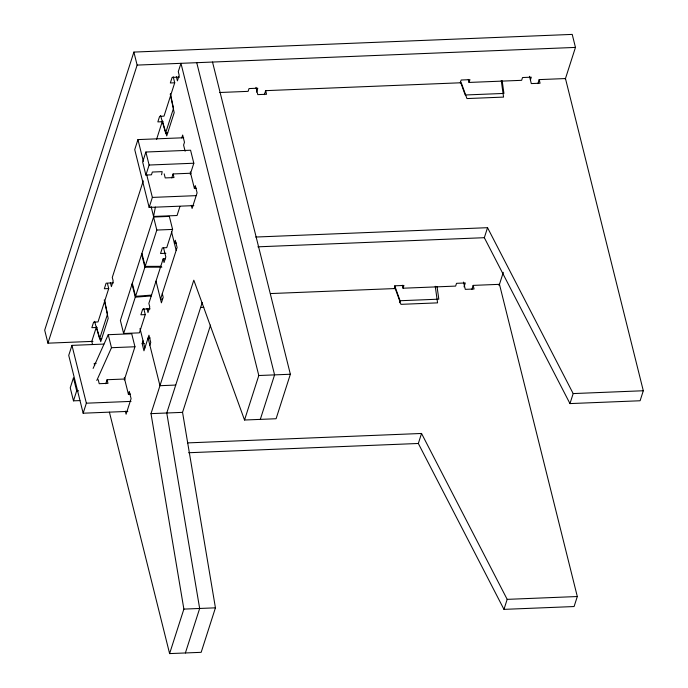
<?xml version="1.0" encoding="UTF-8"?>
<svg xmlns="http://www.w3.org/2000/svg" width="688" height="688" viewBox="0 0 688 688"><rect width="100%" height="100%" fill="white"/><g stroke="black" fill="none" stroke-linecap="round" stroke-linejoin="round"><path stroke-width="1.03" d="M179.955 206.46L177.057 215.507L153.57 216.453L155.376 207.079M161.577 174.769L162.179 171.639L152.34 172.043L151.455 174.821L145.899 175.044L142.657 162.033L145.865 152.022L190.576 150.225L193.818 163.228L190.275 174.288M565.295 79.103L575.46 47.412L572.218 34.4L133.885 52.082L44.694 330.163L47.936 343.174L92.949 341.36M47.936 343.174L137.127 65.093L133.885 52.082M103.854 344.086L71.948 345.376L68.731 355.386L83.153 413.204L127.822 411.398M183.687 137.755L137.944 139.595L134.736 149.606L149.15 207.423L193.827 205.617M107.466 283.568L108.713 288.564L98.014 321.941L93.628 322.113L91.848 327.677L97.154 327.462M143.267 180.849L112.282 277.445L113.185 281.057L111.396 286.621L110.364 282.467M156.589 139.303L162.428 121.097L166.737 135.889L174.193 112.643L170.254 94.118M173.221 76.789L174.718 82.792L164.011 116.16L159.633 116.332L157.844 121.896L163.151 121.681M73.478 400.846L76.686 390.836L73.444 377.824L70.236 387.834L73.478 400.846L79.868 400.588M145.899 175.044L149.115 165.034L145.865 152.022M101.729 338.634L99.622 338.72L107.509 314.141L104.636 300.63M167.726 132.853L165.627 132.939L173.505 108.369L170.418 93.817M83.153 413.204L86.361 403.194L71.948 345.376M149.15 207.423L152.366 197.413L146.699 174.7M165.868 253.287L160.536 253.502L162.359 247.835L166.745 247.654L172.593 229.414L169.351 216.402L153.57 217.038L120.391 320.488L123.634 333.491L139.415 332.854L145.263 314.614L143.766 308.611M181.735 137.97L182.673 135.046L184.479 142.278L183.584 145.056L185.124 151.248M105.789 383.732L107.079 379.724L125.113 379.002M171.794 177.951L173.075 173.952L191.118 173.221M123.634 333.491L156.812 230.05L153.57 217.038M124.313 379.939L134.951 346.761L131.709 333.757L108.231 334.703L93.121 368.424M165.24 258.808L163.142 258.886L148.866 303.382L149.769 306.994L147.989 312.558L146.974 308.508M149.864 345.23L150.758 342.443L148.952 335.219L143.964 350.794L142.158 343.561L143.052 340.784M130.496 394.112L128.389 394.198L129.284 391.412L131.09 398.644L126.093 414.21L125.319 411.114M196.501 188.331L194.394 188.417L195.289 185.64L197.086 192.864L192.09 208.438L191.324 205.342M210.545 325.097L182.552 412.361L215.439 607.831L201.171 652.327L169.609 653.6L183.877 609.104L150.999 413.634L193.81 280.162L244.532 420.015L276.086 418.743L290.362 374.246L212.523 62.049M256.529 92.115L257.776 88.219L249.004 88.571L248.119 91.358L219.489 92.51M264.364 94.652L265.654 90.653L461.244 82.758L466.937 98.573L503.564 97.094L501.251 80.513M202.229 302.471L166.771 412.998L199.658 608.467L185.39 652.964M244.532 420.015L258.8 375.519L180.961 63.322L178.287 71.664L179.181 75.276L177.401 80.84L176.369 76.686M260.305 419.379L274.581 374.883L196.742 62.685M394.224 288.719L395.161 285.795L403.925 285.443L403.03 288.22L455.637 286.096L456.522 283.318L465.294 282.966L464.047 286.862M460.272 82.801L461.158 80.014L469.93 79.662L469.035 82.44L521.633 80.324L522.527 77.538L531.291 77.185L530.405 79.971M399.436 302.737L400.081 300.733L394.645 285.632M471.882 289.399L473.163 285.391L499.471 284.333L577.309 596.53L574.093 606.541L503.96 609.37L418.33 443.476L421.538 433.466L187.592 442.9M537.887 83.618L539.168 79.61L565.467 78.552L643.306 390.75L640.098 400.76L569.965 403.589L484.326 237.695L487.543 227.685L255.738 237.042M499.058 285.615L503.315 272.328M503.96 609.37L507.176 599.36L421.538 433.466M569.965 403.589L573.173 393.579L487.543 227.685M96.793 380.473L111.473 347.707L108.231 334.703M151.566 295.1L135.553 296.33L132.311 283.318M151.3 295.935L135.287 297.164L132.044 284.153M137.127 65.093L575.46 47.412M179.542 77.108L172.12 77.409L170.332 82.964L174.718 82.792M149.115 165.034L193.818 163.228M152.366 197.413L195.977 195.65M156.812 230.05L172.593 229.414M176.463 243.079L174.365 243.165L175.294 240.25L177.1 247.482L160.51 299.203L162.609 299.117M257.888 246.829L484.326 237.695M113.546 282.88L106.115 283.181L104.335 288.745L108.713 288.564M270.444 293.57L395.247 288.539L400.932 304.345L437.568 302.866L435.246 286.285M150.165 308.817L142.7 309.118L140.885 314.794L145.263 314.614M200.621 307.467L203.777 307.338M400.081 300.733L438.815 299.168L437.035 286.475M150.165 337.92L148.066 337.997L159.96 385.701L175.732 385.065M142.158 343.561L144.265 343.484M111.473 347.707L134.951 346.761M96.114 363.384L94.161 363.462L94.669 365.483M258.8 375.519L290.362 374.246M76.686 390.836L78.535 390.758M86.361 403.194L131.038 401.388M573.173 393.579L643.306 390.75M150.999 413.634L182.552 412.361M188.667 452.738L418.33 443.476M183.877 609.104L215.439 607.831M507.176 599.36L577.309 596.53M161.061 266.333L145.159 266.385L141.917 253.373M161.852 267.159L144.893 267.219L141.651 254.207M460.496 81.906L465.2 94.987L503.934 93.43L502.163 80.737M160.553 115.55L165.627 132.939M94.548 321.322L99.622 338.72M539.168 79.61L540.071 83.231L531.299 83.583L529.493 76.308M468.287 79.438L469.035 82.44M473.163 285.391L474.066 289.003L465.303 289.356L463.488 282.089M402.282 285.219L403.03 288.22M265.654 90.653L266.548 94.265L257.785 94.617L255.97 87.342M190.275 171.897L194.394 188.417M173.075 173.952L173.978 177.564L165.215 177.917L164.2 173.866M171.561 231.925L176.162 250.389M137.944 139.595L143.353 161.276M163.555 247.835L165.825 256.942L164.036 262.506L163.142 258.886M151.076 206.452L153.57 216.453M162.291 293.638L163.194 297.25L161.413 302.815L156.004 281.134M139.999 328.546L144.85 348.008M124.27 377.678L128.389 394.198M107.079 379.724L107.973 383.336L99.21 383.698L98.203 379.647M92.545 344.525L91.771 341.403L96.423 326.877L100.74 341.661L108.188 318.424L104.258 299.891M109.409 412.164L169.609 653.6"/></g></svg>
